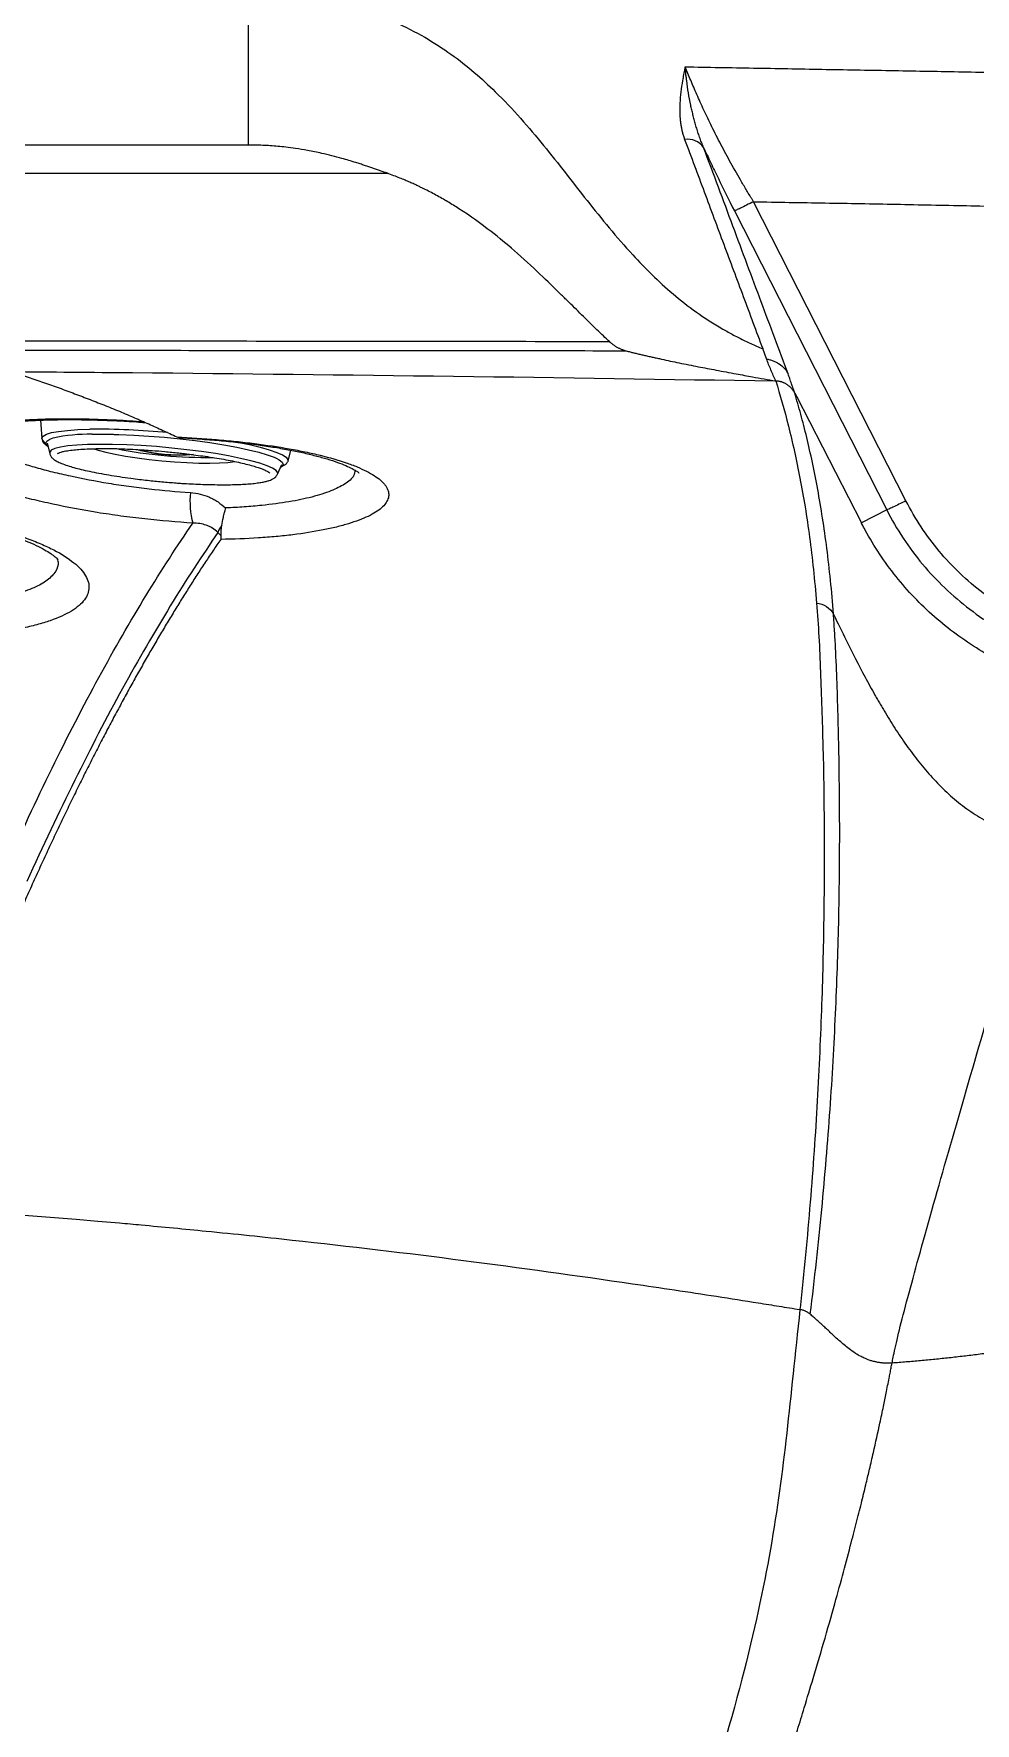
# Model space of a CAD drawing. Extents: x 527 to 611, y 788 to 934.
# Drawn here: x 573.55 to 580.07, y 873.05 to 884.75 of the extents above; entities that cross this region are included whole.
import ezdxf

# ---------------------------------------------------------------- set-up
doc = ezdxf.new("R2010")
doc.units = 0
doc.header["$MEASUREMENT"] = 0
doc.layers.add('1', color=4, linetype='Continuous')
doc.layers.add('GEOMETRY', color=4, linetype='Continuous', lineweight=25)

# ---------------------------------------------------------------- blocks, each defined once
blk = doc.blocks.new('2026_FLASH')
at = {"layer": 'GEOMETRY'}
for p, q in [((50.986, 81.212), (50.986, 81.21)), ((47.96, 80.67), (36.46, 80.67)), ((35.498, 80.475), (48.922, 80.475)), ((51.327, 80.214), (52.383, 78.142)), ((52.516, 78.205), (51.46, 80.277)), ((51.55, 79.188), (51.523, 79.259)), ((51.607, 79.035), (51.613, 79.035)), ((51.745, 78.951), (51.757, 78.929)), ((51.757, 78.929), (52.207, 78.052)), ((46.519, 78.763), (46.527, 78.636)), ((46.565, 78.604), (46.582, 78.533)), ((47.463, 78.647), (47.478, 78.644)), ((48.234, 78.48), (48.253, 78.555)), ((46.582, 78.533), (46.582, 78.532)), ((48.161, 78.389), (48.19, 78.456)), ((48.232, 78.478), (48.234, 78.48)), ((52.383, 78.142), (52.207, 78.052))]:
    blk.add_line(p, q, dxfattribs=at)
at = {"layer": 'GEOMETRY', "flags": 128}
for points in [[(46.527, 78.636), (46.527, 78.639), (46.536, 78.653), (46.559, 78.666), (46.595, 78.677), (46.644, 78.686), (46.706, 78.693), (46.778, 78.698), (46.86, 78.701)], [(46.571, 78.581), (46.562, 78.589), (46.555, 78.605), (46.562, 78.619), (46.583, 78.632), (46.606, 78.64)], [(48.151, 78.414), (48.127, 78.431), (48.09, 78.448), (48.039, 78.465), (47.977, 78.482), (47.904, 78.499), (47.821, 78.516), (47.731, 78.532), (47.634, 78.546), (47.532, 78.559), (47.428, 78.57), (47.322, 78.58), (47.217, 78.587), (47.116, 78.593), (47.018, 78.596), (46.927, 78.596), (46.844, 78.595), (46.77, 78.591), (46.708, 78.585), (46.656, 78.577), (46.618, 78.567), (46.593, 78.555), (46.582, 78.541), (46.582, 78.533)], [(46.876, 78.666), (46.966, 78.666), (47.028, 78.665)], [(46.888, 78.566), (46.919, 78.556), (46.972, 78.541), (47.035, 78.527), (47.108, 78.514), (47.187, 78.502), (47.272, 78.491), (47.359, 78.481), (47.447, 78.474), (47.533, 78.469), (47.615, 78.466), (47.691, 78.465), (47.759, 78.467), (47.817, 78.471), (47.864, 78.477), (47.865, 78.477)], [(47.028, 78.665), (47.062, 78.664), (47.164, 78.66), (47.27, 78.653), (47.377, 78.645), (47.485, 78.634), (47.591, 78.622), (47.692, 78.608), (47.789, 78.593), (47.879, 78.576), (47.96, 78.559), (48.031, 78.542), (48.09, 78.524), (48.138, 78.506), (48.157, 78.498)], [(47.893, 78.609), (47.966, 78.594), (48.041, 78.576), (48.104, 78.558), (48.156, 78.54), (48.196, 78.523), (48.221, 78.506), (48.233, 78.489), (48.232, 78.475)], [(48.157, 78.498), (48.173, 78.489), (48.194, 78.473), (48.201, 78.457), (48.194, 78.443), (48.18, 78.434)], [(48.161, 78.389), (48.162, 78.399), (48.151, 78.414)]]:
    blk.add_lwpolyline(points, dxfattribs=at)
at = {"layer": 'GEOMETRY'}
for centre, radius, start, end in [((51.005, 80.578), 0.132, 34.8242, 99.9331), ((46.901, 73.525), 5.176, 84.4788, 90.4531), ((46.58, 78.655), 0.0568, 199.8873, 243.2868), ((46.854, 77.498), 1.168, 88.9153, 102.2577), ((47.675, 81.793), 3.288, 258.8917, 270.6842), ((47.473, 79.596), 1.074, 254.6344, 275.5885), ((47.469, 79.526), 1.002, 254.9351, 274.627), ((48.126, 78.201), 0.572, 173.9082, 195.3686), ((47.913, 77.926), 0.176, 142.1552, 160.2467)]:
    blk.add_arc(centre, radius, start, end, dxfattribs=at)
for points in [[(65.782, 81.41), (50.067, 82.086), (34.353, 82.086), (18.638, 81.41)], [(51.613, 79.035), (51.602, 79.06), (51.58, 79.111), (51.559, 79.163), (51.55, 79.188)], [(47.771, 77.961), (47.763, 77.969), (47.756, 77.977), (47.748, 77.985)], [(47.767, 77.937), (47.771, 77.943), (47.772, 77.95), (47.771, 77.961)], [(51.782, 72.61), (51.782, 72.607), (51.781, 72.603), (51.781, 72.6)]]:
    blk.add_open_spline(points, degree=3, dxfattribs=at)
for points, knots in [([(18.638, 81.41), (18.785, 81.416), (19.079, 81.429), (19.519, 81.447), (19.96, 81.465), (20.401, 81.483), (20.841, 81.5), (21.282, 81.517), (21.722, 81.534), (22.163, 81.55), (22.604, 81.566), (23.044, 81.582), (23.485, 81.597), (23.925, 81.612), (24.366, 81.626), (24.807, 81.64), (25.247, 81.654), (25.688, 81.668), (26.128, 81.681), (26.569, 81.694), (27.01, 81.706), (27.45, 81.718), (27.891, 81.73), (28.331, 81.741), (28.772, 81.752), (29.213, 81.763), (29.653, 81.773), (30.094, 81.783), (30.534, 81.792), (30.975, 81.802), (31.415, 81.81), (31.856, 81.819), (32.297, 81.827), (32.737, 81.835), (33.178, 81.842), (33.618, 81.849), (34.059, 81.856), (34.5, 81.862), (34.94, 81.868), (35.381, 81.874), (35.821, 81.879), (36.262, 81.884), (36.703, 81.889), (37.143, 81.893), (37.584, 81.897), (38.024, 81.901), (38.465, 81.904), (38.906, 81.907), (39.346, 81.909), (39.787, 81.911), (40.227, 81.913), (40.668, 81.914), (41.109, 81.916), (41.549, 81.916), (41.99, 81.917), (42.43, 81.917), (42.871, 81.916), (43.311, 81.916), (43.752, 81.914), (44.193, 81.913), (44.633, 81.911), (45.074, 81.909), (45.514, 81.907), (45.955, 81.904), (46.396, 81.901), (46.836, 81.897), (47.277, 81.893), (47.717, 81.889), (48.158, 81.884), (48.599, 81.879), (49.039, 81.874), (49.48, 81.868), (49.92, 81.862), (50.361, 81.856), (50.802, 81.849), (51.242, 81.842), (51.683, 81.835), (52.123, 81.827), (52.564, 81.819), (53.005, 81.81), (53.445, 81.802), (53.886, 81.792), (54.326, 81.783), (54.767, 81.773), (55.207, 81.763), (55.648, 81.752), (56.089, 81.741), (56.529, 81.73), (56.97, 81.718), (57.41, 81.706), (57.851, 81.694), (58.292, 81.681), (58.732, 81.668), (59.173, 81.654), (59.613, 81.64), (60.054, 81.626), (60.495, 81.612), (60.935, 81.597), (61.376, 81.582), (61.816, 81.566), (62.257, 81.55), (62.698, 81.534), (63.138, 81.517), (63.579, 81.5), (64.019, 81.483), (64.46, 81.465), (64.901, 81.447), (65.341, 81.429), (65.635, 81.416), (65.782, 81.41)], [0, 0, 0, 0, 0.009351, 0.018702, 0.028053, 0.037404, 0.046754, 0.056104, 0.065453, 0.074803, 0.084152, 0.0935, 0.102849, 0.112197, 0.121545, 0.130893, 0.14024, 0.149588, 0.158935, 0.168281, 0.177628, 0.186975, 0.196321, 0.205667, 0.215013, 0.224358, 0.233704, 0.243049, 0.252394, 0.261739, 0.271084, 0.280428, 0.289773, 0.299117, 0.308462, 0.317806, 0.32715, 0.336494, 0.345837, 0.355181, 0.364525, 0.373868, 0.383212, 0.392555, 0.401898, 0.411241, 0.420585, 0.429928, 0.439271, 0.448614, 0.457957, 0.4673, 0.476643, 0.485986, 0.495329, 0.504671, 0.514014, 0.523357, 0.5327, 0.542043, 0.551386, 0.560729, 0.570072, 0.579415, 0.588759, 0.598102, 0.607445, 0.616788, 0.626132, 0.635475, 0.644819, 0.654163, 0.663506, 0.67285, 0.682194, 0.691538, 0.700883, 0.710227, 0.719572, 0.728916, 0.738261, 0.747606, 0.756951, 0.766296, 0.775642, 0.784987, 0.794333, 0.803679, 0.813025, 0.822372, 0.831719, 0.841065, 0.850412, 0.85976, 0.869107, 0.878455, 0.887803, 0.897151, 0.9065, 0.915848, 0.925197, 0.934547, 0.943896, 0.953246, 0.962596, 0.971947, 0.981298, 0.990649, 1, 1, 1, 1]), ([(47.96, 81.719), (47.969, 81.719), (47.987, 81.719), (48.014, 81.718), (48.042, 81.718), (48.069, 81.717), (48.096, 81.715), (48.123, 81.714), (48.15, 81.712), (48.177, 81.711), (48.204, 81.708), (48.231, 81.706), (48.258, 81.703), (48.284, 81.701), (48.311, 81.698), (48.338, 81.694), (48.364, 81.691), (48.391, 81.687), (48.417, 81.683), (48.443, 81.678), (48.469, 81.674), (48.495, 81.669), (48.521, 81.664), (48.547, 81.658), (48.572, 81.653), (48.598, 81.647), (48.623, 81.641), (48.648, 81.634), (48.673, 81.628), (48.697, 81.621), (48.722, 81.614), (48.746, 81.606), (48.77, 81.599), (48.793, 81.591), (48.817, 81.583), (48.84, 81.575), (48.863, 81.566), (48.886, 81.558), (48.909, 81.549), (48.931, 81.54), (48.953, 81.53), (49.041, 81.493), (49.185, 81.419), (49.366, 81.301), (49.527, 81.174), (49.688, 81.025), (49.848, 80.856), (50.006, 80.667), (50.157, 80.477), (50.305, 80.286), (50.458, 80.095), (50.606, 79.924), (50.754, 79.771), (50.899, 79.638), (51.06, 79.511), (51.193, 79.425), (51.283, 79.374), (51.321, 79.353), (51.36, 79.333), (51.4, 79.314), (51.44, 79.295), (51.481, 79.277), (51.509, 79.265), (51.523, 79.259)], [0, 0, 0, 0, 0.004695, 0.009388, 0.01408, 0.01877, 0.023458, 0.028144, 0.03283, 0.037514, 0.042197, 0.04688, 0.051563, 0.056246, 0.060931, 0.065617, 0.070305, 0.074994, 0.079685, 0.084376, 0.089068, 0.09376, 0.098453, 0.103145, 0.107837, 0.112529, 0.11722, 0.121909, 0.126598, 0.131286, 0.135973, 0.14066, 0.145347, 0.150033, 0.154719, 0.159406, 0.164093, 0.168779, 0.173466, 0.178153, 0.18284, 0.187527, 0.234371, 0.28123, 0.328084, 0.374945, 0.437467, 0.500025, 0.562514, 0.624977, 0.687475, 0.749994, 0.79691, 0.843798, 0.89064, 0.937483, 0.94642, 0.95536, 0.9643, 0.973237, 0.982168, 0.99109, 1, 1, 1, 1]), ([(47.96, 80.67), (47.96, 80.714), (47.96, 80.801), (47.96, 80.917), (47.96, 81.019), (47.96, 81.107), (47.96, 81.253), (47.96, 81.413), (47.96, 81.588), (47.96, 81.675), (47.96, 81.719)], [0, 0, 0, 0, 0.1248078, 0.25, 0.3330472, 0.4163899, 0.5, 0.75, 0.8749943, 1, 1, 1, 1]), ([(50.986, 81.21), (50.986, 81.21), (50.985, 81.208), (50.985, 81.206), (50.984, 81.204), (50.984, 81.202), (50.984, 81.2), (50.983, 81.198), (50.983, 81.196), (50.982, 81.194), (50.982, 81.192), (50.981, 81.189), (50.981, 81.187), (50.981, 81.185), (50.98, 81.183), (50.98, 81.181), (50.978, 81.173), (50.975, 81.158), (50.971, 81.137), (50.964, 81.097), (50.955, 81.038), (50.95, 80.977), (50.949, 80.934), (50.948, 80.909), (50.949, 80.883), (50.95, 80.858), (50.953, 80.833), (50.956, 80.808), (50.961, 80.783), (50.966, 80.758), (50.974, 80.733), (50.979, 80.716), (50.982, 80.708)], [0, 0, 0, 0, 0.004188, 0.008362, 0.012539, 0.016717, 0.020892, 0.025066, 0.02924, 0.033413, 0.037587, 0.041761, 0.045935, 0.050109, 0.054284, 0.058458, 0.062632, 0.10438, 0.146126, 0.187868, 0.344398, 0.500749, 0.550674, 0.600543, 0.650372, 0.700174, 0.749969, 0.799781, 0.849641, 0.899594, 0.949692, 1, 1, 1, 1]), ([(50.986, 81.212), (51.144, 81.209), (51.46, 81.204), (51.933, 81.195), (52.406, 81.187), (52.879, 81.178), (53.353, 81.169), (53.826, 81.159), (54.299, 81.149), (54.772, 81.138), (55.246, 81.128), (55.719, 81.117), (56.192, 81.105), (56.665, 81.093), (57.139, 81.081), (57.638, 81.067), (58.181, 81.052), (58.78, 81.034), (59.426, 81.014), (60.118, 80.992), (60.857, 80.966), (61.641, 80.938), (62.472, 80.907), (63.349, 80.872), (63.949, 80.847), (64.257, 80.834)], [0, 0, 0, 0, 0.035654, 0.071309, 0.106963, 0.142618, 0.178272, 0.213927, 0.249581, 0.285236, 0.320891, 0.356545, 0.3922, 0.427855, 0.46351, 0.499165, 0.540859, 0.586041, 0.634713, 0.686873, 0.742521, 0.801658, 0.864284, 0.930398, 1, 1, 1, 1]), ([(51.46, 80.277), (51.458, 80.28), (51.456, 80.283), (51.453, 80.288), (51.448, 80.297), (51.436, 80.317), (51.425, 80.334), (51.405, 80.367), (51.392, 80.389), (51.353, 80.456), (51.328, 80.5), (51.291, 80.566), (51.279, 80.588), (51.256, 80.631), (51.245, 80.652), (51.223, 80.695), (51.212, 80.715), (51.191, 80.756), (51.181, 80.777), (51.161, 80.817), (51.152, 80.836), (51.133, 80.875), (51.124, 80.894), (51.098, 80.949), (51.082, 80.985), (51.052, 81.054), (51.038, 81.087), (51.017, 81.135), (51.011, 81.151), (51.001, 81.174), (50.997, 81.185), (50.992, 81.197), (50.989, 81.204), (50.988, 81.208), (50.986, 81.212)], [0, 0, 0, 0, 0.007813, 0.007813, 0.015625, 0.03125, 0.0625, 0.0625, 0.125, 0.125, 0.25, 0.25, 0.3125, 0.3125, 0.375, 0.375, 0.4375, 0.4375, 0.5, 0.5, 0.5625, 0.5625, 0.625, 0.625, 0.75, 0.75, 0.875, 0.875, 0.9375, 0.9375, 0.96875, 0.984375, 0.984375, 1, 1, 1, 1]), ([(51.113, 80.653), (51.111, 80.659), (51.106, 80.671), (51.099, 80.689), (51.092, 80.707), (51.086, 80.725), (51.08, 80.742), (51.074, 80.76), (51.068, 80.777), (51.063, 80.795), (51.058, 80.812), (51.053, 80.829), (51.048, 80.846), (51.044, 80.863), (51.04, 80.88), (51.036, 80.897), (51.032, 80.913), (51.028, 80.93), (51.019, 80.97), (51.008, 81.033), (50.999, 81.097), (50.993, 81.142), (50.99, 81.168), (50.988, 81.187), (50.987, 81.199), (50.987, 81.202), (50.986, 81.206), (50.986, 81.209), (50.986, 81.21)], [0, 0, 0, 0, 0.029541, 0.059035, 0.088487, 0.117902, 0.147283, 0.176634, 0.205958, 0.235258, 0.264536, 0.29381, 0.323112, 0.352468, 0.381823, 0.411166, 0.440511, 0.469866, 0.499238, 0.655614, 0.812123, 0.864303, 0.916491, 0.968681, 0.976509, 0.984338, 0.992168, 1, 1, 1, 1]), ([(48.922, 80.475), (48.914, 80.477), (48.898, 80.483), (48.873, 80.492), (48.847, 80.501), (48.82, 80.51), (48.793, 80.52), (48.764, 80.529), (48.734, 80.539), (48.682, 80.555), (48.594, 80.582), (48.483, 80.61), (48.374, 80.632), (48.291, 80.646), (48.222, 80.655), (48.164, 80.661), (48.111, 80.665), (48.059, 80.668), (48.009, 80.67), (47.976, 80.67), (47.96, 80.67)], [0, 0, 0, 0, 0.028315, 0.057456, 0.087428, 0.11824, 0.149899, 0.182415, 0.215802, 0.250075, 0.354101, 0.500048, 0.600044, 0.683565, 0.749939, 0.802972, 0.854536, 0.904596, 0.953103, 1, 1, 1, 1]), ([(50.982, 80.708), (51.028, 80.587), (51.118, 80.345), (51.253, 79.983), (51.389, 79.62), (51.478, 79.379), (51.523, 79.259)], [0, 0, 0, 0, 0.25, 0.5, 0.75, 1, 1, 1, 1]), ([(51.113, 80.653), (51.121, 80.636), (51.13, 80.618), (51.146, 80.583), (51.155, 80.565), (51.18, 80.511), (51.198, 80.474), (51.251, 80.365), (51.288, 80.29), (51.327, 80.214)], [0, 0, 0, 0, 0.125, 0.125, 0.25, 0.25, 0.5, 0.5, 1, 1, 1, 1]), ([(51.699, 79.084), (51.668, 79.166), (51.606, 79.333), (51.512, 79.586), (51.415, 79.845), (51.316, 80.11), (51.216, 80.38), (51.148, 80.561), (51.113, 80.653)], [0, 0, 0, 0, 0.158074, 0.319584, 0.484532, 0.652917, 0.82474, 1, 1, 1, 1]), ([(50.463, 79.306), (50.448, 79.32), (50.418, 79.348), (50.374, 79.391), (50.327, 79.436), (50.28, 79.482), (50.231, 79.531), (50.181, 79.58), (50.097, 79.662), (49.974, 79.782), (49.814, 79.93), (49.63, 80.082), (49.474, 80.195), (49.341, 80.277), (49.26, 80.324), (49.197, 80.356), (49.154, 80.377), (49.132, 80.388), (49.106, 80.4), (49.077, 80.413), (49.044, 80.427), (49.007, 80.442), (48.966, 80.458), (48.937, 80.469), (48.922, 80.475)], [0, 0, 0, 0, 0.033188, 0.067604, 0.103264, 0.140187, 0.178391, 0.217899, 0.258733, 0.374035, 0.504682, 0.614479, 0.752097, 0.795907, 0.839383, 0.882547, 0.891905, 0.902794, 0.915209, 0.929143, 0.944591, 0.961549, 0.980018, 1, 1, 1, 1]), ([(51.46, 80.277), (51.443, 80.269), (51.427, 80.261), (51.397, 80.246), (51.382, 80.239), (51.358, 80.227), (51.348, 80.223), (51.333, 80.216), (51.328, 80.214), (51.327, 80.214)], [0, 0, 0, 0, 0.25, 0.25, 0.5, 0.5, 0.75, 0.75, 1, 1, 1, 1]), ([(51.46, 80.277), (51.625, 80.274), (51.954, 80.269), (52.446, 80.26), (52.935, 80.25), (53.421, 80.24), (53.904, 80.23), (54.384, 80.22), (54.861, 80.209), (55.334, 80.198), (55.805, 80.187), (56.272, 80.175), (56.736, 80.163), (57.319, 80.148), (58.02, 80.128), (58.841, 80.104), (59.661, 80.078), (60.48, 80.05), (61.299, 80.022), (62.118, 79.992), (62.663, 79.97), (62.936, 79.96)], [0, 0, 0, 0, 0.043142, 0.086016, 0.128621, 0.170959, 0.213027, 0.254828, 0.29636, 0.337625, 0.378621, 0.419349, 0.459808, 0.5, 0.571561, 0.643078, 0.71455, 0.785978, 0.857362, 0.928703, 1, 1, 1, 1]), ([(50.463, 79.306), (50.119, 79.307), (49.775, 79.308), (49.087, 79.309), (48.744, 79.309), (47.712, 79.31), (47.024, 79.311), (45.649, 79.312), (44.961, 79.313), (43.929, 79.313), (43.585, 79.313), (43.07, 79.313), (42.898, 79.313), (42.554, 79.313), (42.382, 79.313), (42.038, 79.313), (41.866, 79.313), (41.522, 79.313), (41.35, 79.313), (40.834, 79.313), (40.491, 79.313), (39.459, 79.313), (38.771, 79.312), (37.396, 79.311), (36.708, 79.31), (35.676, 79.309), (35.333, 79.309), (34.645, 79.308), (34.301, 79.307), (33.957, 79.306)], [0, 0, 0, 0, 0.0625, 0.0625, 0.125, 0.125, 0.25, 0.25, 0.375, 0.375, 0.4375, 0.4375, 0.46875, 0.46875, 0.5, 0.5, 0.53125, 0.53125, 0.5625, 0.5625, 0.625, 0.625, 0.75, 0.75, 0.875, 0.875, 0.9375, 0.9375, 1, 1, 1, 1]), ([(50.57, 79.245), (50.567, 79.246), (50.562, 79.247), (50.553, 79.25), (50.544, 79.253), (50.536, 79.257), (50.528, 79.261), (50.519, 79.265), (50.511, 79.269), (50.503, 79.275), (50.495, 79.28), (50.487, 79.286), (50.479, 79.292), (50.471, 79.299), (50.465, 79.304), (50.463, 79.306)], [0, 0, 0, 0, 0.076671, 0.153224, 0.229696, 0.30613, 0.38257, 0.459059, 0.535646, 0.612378, 0.689306, 0.766479, 0.843951, 0.921773, 1, 1, 1, 1]), ([(33.85, 79.245), (34.049, 79.245), (34.447, 79.245), (34.991, 79.246), (35.589, 79.246), (36.385, 79.247), (37.434, 79.248), (38.814, 79.248), (40.804, 79.249), (42.694, 79.249), (44.298, 79.248), (45.194, 79.248), (46.09, 79.248), (46.986, 79.248), (47.882, 79.247), (48.778, 79.246), (49.674, 79.246), (50.271, 79.245), (50.57, 79.245)], [0, 0, 0, 0, 0.035714, 0.071429, 0.097637, 0.142857, 0.214397, 0.285714, 0.390611, 0.571429, 0.624881, 0.678413, 0.732024, 0.785714, 0.839109, 0.892857, 0.946428, 1, 1, 1, 1]), ([(50.57, 79.245), (50.579, 79.243), (50.597, 79.238), (50.624, 79.232), (50.651, 79.225), (50.679, 79.219), (50.707, 79.212), (50.735, 79.206), (50.764, 79.199), (50.793, 79.193), (50.852, 79.18), (50.945, 79.16), (51.072, 79.135), (51.204, 79.11), (51.33, 79.086), (51.468, 79.061), (51.56, 79.044), (51.613, 79.035)], [0, 0, 0, 0, 0.0304304, 0.0607834, 0.0910609, 0.1212652, 0.1513984, 0.1814628, 0.2114605, 0.2413937, 0.2712647, 0.3937992, 0.5201037, 0.6337214, 0.7591363, 0.8590174, 1, 1, 1, 1]), ([(51.55, 79.188), (51.557, 79.187), (51.572, 79.183), (51.595, 79.175), (51.616, 79.166), (51.644, 79.15), (51.674, 79.124), (51.692, 79.098), (51.699, 79.084)], [0, 0, 0, 0, 0.125, 0.25, 0.375, 0.5, 0.75, 0.9999907, 0.9999907, 0.9999907, 0.9999907]), ([(46.311, 79.1), (46.593, 79.098), (48.358, 79.083), (50.123, 79.06), (51.607, 79.035)], [0.7072946, 0.7072946, 0.7072946, 0.7072946, 0.75, 0.9749797, 0.9749797, 0.9749797, 0.9749797]), ([(46.311, 79.1), (46.329, 79.094), (46.365, 79.083), (46.419, 79.066), (46.472, 79.048), (46.526, 79.029), (46.58, 79.011), (46.634, 78.992), (46.688, 78.972), (46.741, 78.952), (46.795, 78.932), (46.849, 78.911), (46.903, 78.89), (46.957, 78.869), (47.011, 78.847), (47.065, 78.825), (47.101, 78.81), (47.119, 78.802)], [0, 0, 0, 0, 0.066667, 0.133333, 0.2, 0.266667, 0.333334, 0.4, 0.466667, 0.533334, 0.6, 0.666667, 0.733333, 0.8, 0.866667, 0.933333, 1, 1, 1, 1]), ([(51.745, 78.951), (51.744, 78.954), (51.742, 78.958), (51.737, 78.965), (51.733, 78.971), (51.728, 78.978), (51.723, 78.984), (51.718, 78.989), (51.712, 78.995), (51.706, 79), (51.7, 79.005), (51.694, 79.009), (51.687, 79.013), (51.68, 79.017), (51.673, 79.021), (51.666, 79.024), (51.659, 79.027), (51.651, 79.029), (51.644, 79.031), (51.636, 79.032), (51.629, 79.034), (51.621, 79.034), (51.616, 79.034), (51.613, 79.035)], [0, 0, 0, 0, 0.047524, 0.095105, 0.142736, 0.190407, 0.23811, 0.285838, 0.333582, 0.381336, 0.42909, 0.47684, 0.524576, 0.572294, 0.619987, 0.667648, 0.715273, 0.762857, 0.810393, 0.85788, 0.905312, 0.952686, 1, 1, 1, 1]), ([(51.613, 79.035), (51.644, 78.939), (51.673, 78.834), (51.73, 78.61), (51.757, 78.489), (51.806, 78.232), (51.829, 78.096), (51.867, 77.807), (51.883, 77.656), (51.896, 77.496)], [0, 0, 0, 0, 0.25, 0.25, 0.5, 0.5, 0.75, 0.75, 1, 1, 1, 1]), ([(51.745, 78.951), (51.744, 78.956), (51.74, 78.966), (51.735, 78.983), (51.729, 79), (51.723, 79.017), (51.717, 79.033), (51.711, 79.051), (51.705, 79.067), (51.701, 79.078), (51.699, 79.084)], [0, 0, 0, 0, 0.098481, 0.249997, 0.392137, 0.500004, 0.640205, 0.770231, 0.890139, 1, 1, 1, 1]), ([(52.013, 77.419), (52.008, 77.499), (52.001, 77.577), (51.985, 77.729), (51.977, 77.803), (51.949, 78.019), (51.928, 78.156), (51.881, 78.412), (51.855, 78.532), (51.815, 78.7), (51.801, 78.753), (51.773, 78.856), (51.759, 78.905), (51.745, 78.951)], [0, 0, 0, 0, 0.125, 0.125, 0.25, 0.25, 0.5, 0.5, 0.75, 0.75, 0.875, 0.875, 1, 1, 1, 1]), ([(47.119, 78.802), (47.136, 78.795), (47.169, 78.781), (47.219, 78.759), (47.268, 78.737), (47.317, 78.715), (47.366, 78.693), (47.415, 78.67), (47.447, 78.655), (47.463, 78.647)], [0, 0, 0, 0, 0.144889, 0.289101, 0.432635, 0.575492, 0.717672, 0.859174, 1, 1, 1, 1]), ([(47.231, 78.751), (47.169, 78.756), (47.019, 78.765), (46.789, 78.772), (46.549, 78.771), (46.332, 78.761), (46.142, 78.741), (45.987, 78.713), (45.88, 78.678), (45.815, 78.64), (45.779, 78.603), (45.775, 78.574), (45.774, 78.56)], [0, 0, 0, 0, 0.0789537, 0.190092, 0.3012331, 0.4131911, 0.5251493, 0.6376882, 0.7502265, 0.8333721, 0.9168519, 1, 1, 1, 1]), ([(45.991, 78.684), (45.991, 78.683), (45.99, 78.682), (45.997, 78.687), (46.014, 78.695), (46.044, 78.705), (46.086, 78.717), (46.141, 78.729), (46.208, 78.74), (46.285, 78.749), (46.373, 78.756), (46.47, 78.762), (46.578, 78.766), (46.694, 78.768), (46.817, 78.767), (46.946, 78.764), (47.08, 78.758), (47.179, 78.753), (47.232, 78.748), (47.239, 78.748)], [0, 0, 0, 0, 0.01173, 0.060503, 0.112776, 0.168865, 0.228496, 0.291025, 0.355683, 0.421939, 0.485819, 0.553335, 0.622722, 0.693758, 0.766155, 0.839588, 0.913693, 0.988088, 1, 1, 1, 1]), ([(46.015, 78.701), (46.017, 78.68), (46.028, 78.658), (46.06, 78.625), (46.073, 78.613), (46.096, 78.596), (46.105, 78.591), (46.123, 78.579), (46.132, 78.574), (46.183, 78.545), (46.233, 78.522), (46.306, 78.495), (46.321, 78.489), (46.353, 78.478), (46.369, 78.473), (46.418, 78.456), (46.452, 78.446), (46.525, 78.425), (46.563, 78.415), (46.622, 78.4), (46.643, 78.396), (46.684, 78.386), (46.705, 78.381), (46.81, 78.359), (46.898, 78.342), (47.013, 78.323), (47.037, 78.319), (47.084, 78.312), (47.107, 78.309), (47.178, 78.299), (47.225, 78.293), (47.367, 78.277), (47.462, 78.268), (47.557, 78.262)], [0, 0, 0, 0, 0.125, 0.125, 0.1875, 0.1875, 0.21875, 0.21875, 0.25, 0.25, 0.375, 0.375, 0.40625, 0.40625, 0.4375, 0.4375, 0.5, 0.5, 0.5625, 0.5625, 0.59375, 0.59375, 0.625, 0.625, 0.75, 0.75, 0.78125, 0.78125, 0.8125, 0.8125, 0.875, 0.875, 1, 1, 1, 1]), ([(47.574, 78.05), (47.463, 78.057), (47.352, 78.067), (47.186, 78.085), (47.131, 78.092), (47.048, 78.103), (47.021, 78.107), (46.966, 78.115), (46.939, 78.119), (46.804, 78.141), (46.701, 78.16), (46.578, 78.187), (46.554, 78.192), (46.506, 78.203), (46.482, 78.209), (46.412, 78.226), (46.368, 78.238), (46.283, 78.262), (46.243, 78.274), (46.185, 78.293), (46.166, 78.299), (46.13, 78.312), (46.112, 78.318), (46.027, 78.351), (45.969, 78.377), (45.898, 78.417), (45.877, 78.43), (45.85, 78.451), (45.841, 78.457), (45.826, 78.47), (45.819, 78.477), (45.8, 78.497), (45.791, 78.51), (45.781, 78.529), (45.778, 78.535), (45.776, 78.545), (45.775, 78.549), (45.774, 78.555), (45.774, 78.557), (45.774, 78.559), (45.774, 78.559), (45.774, 78.56)], [0, 0, 0, 0, 0.125, 0.125, 0.1875, 0.1875, 0.21875, 0.21875, 0.25, 0.25, 0.375, 0.375, 0.40625, 0.40625, 0.4375, 0.4375, 0.5, 0.5, 0.5625, 0.5625, 0.59375, 0.59375, 0.625, 0.625, 0.75, 0.75, 0.8125, 0.8125, 0.84375, 0.84375, 0.875, 0.875, 0.9375, 0.9375, 0.96875, 0.96875, 0.984375, 0.992187, 0.996094, 0.996094, 1, 1, 1, 1]), ([(46.527, 78.636), (46.529, 78.624), (46.534, 78.606), (46.56, 78.589), (46.569, 78.584)], [0, 0, 0, 0, 0.664723, 1, 1, 1, 1]), ([(46.637, 78.532), (46.637, 78.532), (46.637, 78.532), (46.637, 78.532), (46.639, 78.533), (46.647, 78.538), (46.659, 78.542), (46.687, 78.549), (46.724, 78.555), (46.771, 78.56), (46.826, 78.564), (46.887, 78.566), (46.955, 78.567), (47.027, 78.567), (47.101, 78.564), (47.171, 78.561), (47.235, 78.557), (47.302, 78.553), (47.35, 78.549), (47.379, 78.546)], [0, 0, 0, 0, 0.000012, 0.000117, 0.001343, 0.031737, 0.101076, 0.16528, 0.251603, 0.329243, 0.409437, 0.490652, 0.571503, 0.651317, 0.728499, 0.805785, 0.861862, 0.916417, 1, 1, 1, 1]), ([(46.881, 78.667), (46.915, 78.667), (46.96, 78.668), (47.01, 78.667), (47.023, 78.667)], [0, 0, 0, 0, 0.754391, 1, 1, 1, 1]), ([(47.463, 78.647), (47.557, 78.643), (47.649, 78.637), (47.784, 78.625), (47.828, 78.621), (47.916, 78.612), (47.959, 78.607), (48.086, 78.591), (48.166, 78.579), (48.261, 78.562), (48.28, 78.558), (48.317, 78.551), (48.335, 78.548), (48.389, 78.536), (48.424, 78.529), (48.522, 78.504), (48.582, 78.487), (48.649, 78.464), (48.662, 78.459), (48.687, 78.45), (48.7, 78.445), (48.735, 78.43), (48.757, 78.42), (48.816, 78.39), (48.849, 78.369), (48.88, 78.343), (48.885, 78.337), (48.896, 78.326), (48.9, 78.321), (48.913, 78.305), (48.92, 78.294), (48.926, 78.277), (48.928, 78.272), (48.93, 78.261), (48.931, 78.255), (48.932, 78.239), (48.93, 78.228), (48.919, 78.196), (48.904, 78.176), (48.869, 78.145), (48.856, 78.135), (48.825, 78.116), (48.808, 78.106), (48.75, 78.079), (48.705, 78.062), (48.627, 78.038), (48.599, 78.03), (48.54, 78.016), (48.509, 78.009), (48.412, 77.99), (48.342, 77.979), (48.249, 77.967), (48.229, 77.965), (48.191, 77.961), (48.171, 77.959), (48.111, 77.953), (48.07, 77.95), (47.944, 77.942), (47.857, 77.939), (47.767, 77.937)], [0, 0, 0, 0, 0.0625, 0.0625, 0.09375, 0.09375, 0.125, 0.125, 0.1875, 0.1875, 0.203125, 0.203125, 0.21875, 0.21875, 0.25, 0.25, 0.3125, 0.3125, 0.328125, 0.328125, 0.34375, 0.34375, 0.375, 0.375, 0.4375, 0.4375, 0.453125, 0.453125, 0.46875, 0.46875, 0.5, 0.5, 0.515625, 0.515625, 0.53125, 0.53125, 0.5625, 0.5625, 0.625, 0.625, 0.65625, 0.65625, 0.6875, 0.6875, 0.75, 0.75, 0.78125, 0.78125, 0.8125, 0.8125, 0.875, 0.875, 0.890625, 0.890625, 0.90625, 0.90625, 0.9375, 0.9375, 1, 1, 1, 1]), ([(47.478, 78.642), (47.48, 78.642), (47.528, 78.64), (47.622, 78.633), (47.757, 78.623), (47.887, 78.61), (48.011, 78.595), (48.128, 78.578), (48.236, 78.559), (48.335, 78.539), (48.425, 78.517), (48.507, 78.495), (48.577, 78.471), (48.635, 78.449), (48.677, 78.429), (48.706, 78.413), (48.721, 78.403), (48.727, 78.397), (48.726, 78.399), (48.726, 78.399)], [0, 0, 0, 0, 0.0036093, 0.0766374, 0.1496585, 0.222261, 0.2941059, 0.3648914, 0.4342632, 0.5024291, 0.5717211, 0.6409715, 0.7094844, 0.7764811, 0.8410722, 0.8953974, 0.9458692, 0.9927804, 1, 1, 1, 1]), ([(46.582, 78.533), (46.583, 78.53), (46.586, 78.519), (46.596, 78.504), (46.611, 78.491), (46.633, 78.477), (46.663, 78.464), (46.703, 78.449), (46.749, 78.435), (46.8, 78.422), (46.858, 78.409), (46.922, 78.396), (46.991, 78.384), (47.066, 78.372), (47.137, 78.362), (47.203, 78.353), (47.275, 78.345), (47.327, 78.34), (47.36, 78.337)], [0, 0, 0, 0, 0.016854, 0.062563, 0.114956, 0.178294, 0.250017, 0.327126, 0.395537, 0.462786, 0.532389, 0.602745, 0.672888, 0.741382, 0.814118, 0.867467, 0.91519, 1, 1, 1, 1]), ([(47.379, 78.546), (47.412, 78.543), (47.457, 78.539), (47.524, 78.531), (47.58, 78.524), (47.644, 78.515), (47.709, 78.506), (47.773, 78.495), (47.834, 78.484), (47.891, 78.472), (47.943, 78.459), (47.989, 78.447), (48.025, 78.436), (48.054, 78.426), (48.074, 78.417), (48.087, 78.411), (48.096, 78.406), (48.104, 78.4), (48.107, 78.398), (48.107, 78.398), (48.107, 78.398), (48.107, 78.398), (48.107, 78.398), (48.107, 78.398), (48.107, 78.398), (48.107, 78.398), (48.107, 78.398), (48.107, 78.398), (48.107, 78.398), (48.107, 78.398)], [0, 0, 0, 0, 0.093178, 0.131276, 0.194066, 0.258614, 0.327114, 0.397674, 0.469507, 0.541996, 0.614723, 0.687418, 0.754979, 0.814533, 0.869344, 0.914131, 0.935341, 0.999878, 0.999967, 0.999976, 0.999977, 0.999978, 0.999978, 0.999979, 0.99998, 0.999981, 0.999983, 0.999987, 1, 1, 1, 1]), ([(48.196, 78.448), (48.203, 78.451), (48.223, 78.459), (48.227, 78.469), (48.23, 78.475)], [0, 0, 0, 0, 0.329783, 1, 1, 1, 1]), ([(47.36, 78.337), (47.393, 78.334), (47.439, 78.33), (47.507, 78.325), (47.563, 78.322), (47.628, 78.319), (47.694, 78.317), (47.759, 78.316), (47.821, 78.316), (47.879, 78.317), (47.932, 78.32), (47.979, 78.323), (48.02, 78.328), (48.054, 78.333), (48.082, 78.339), (48.103, 78.345), (48.121, 78.351), (48.137, 78.361), (48.145, 78.367), (48.156, 78.38), (48.159, 78.386), (48.161, 78.389)], [0, 0, 0, 0, 0.083765, 0.117832, 0.173925, 0.231407, 0.292214, 0.354587, 0.417746, 0.481019, 0.543858, 0.605745, 0.66613, 0.724315, 0.779191, 0.828202, 0.869257, 0.918344, 0.961453, 0.978, 1, 1, 1, 1]), ([(48.698, 78.417), (48.696, 78.404), (48.693, 78.371), (48.634, 78.321), (48.536, 78.272), (48.405, 78.23), (48.243, 78.196), (48.081, 78.175), (47.931, 78.161), (47.845, 78.157), (47.801, 78.155)], [0, 0, 0, 0, 0.101617, 0.262, 0.402258, 0.546605, 0.686354, 0.830171, 0.914651, 1, 1, 1, 1]), ([(47.557, 78.262), (47.58, 78.261), (47.603, 78.257), (47.647, 78.246), (47.668, 78.239), (47.699, 78.225), (47.709, 78.22), (47.729, 78.209), (47.739, 78.203), (47.767, 78.184), (47.785, 78.17), (47.801, 78.155)], [0, 0, 0, 0, 0.25, 0.25, 0.5, 0.5, 0.625, 0.625, 0.75, 0.75, 1, 1, 1, 1]), ([(52.516, 78.205), (52.499, 78.196), (52.483, 78.188), (52.452, 78.173), (52.438, 78.166), (52.414, 78.155), (52.404, 78.15), (52.389, 78.144), (52.384, 78.142), (52.383, 78.142)], [0, 0, 0, 0, 0.25, 0.25, 0.5, 0.5, 0.75, 0.75, 1, 1, 1, 1]), ([(53.808, 77.224), (53.739, 77.238), (53.671, 77.256), (53.537, 77.299), (53.472, 77.324), (53.344, 77.382), (53.282, 77.415), (53.162, 77.486), (53.104, 77.525), (52.993, 77.609), (52.94, 77.654), (52.838, 77.752), (52.79, 77.803), (52.701, 77.91), (52.66, 77.965), (52.583, 78.082), (52.548, 78.142), (52.516, 78.205)], [0, 0, 0, 0, 0.125, 0.125, 0.25, 0.25, 0.375, 0.375, 0.5, 0.5, 0.625, 0.625, 0.75, 0.75, 0.875, 0.875, 1, 1, 1, 1]), ([(45.268, 78.155), (45.216, 78.158), (45.164, 78.161), (45.086, 78.163), (45.059, 78.164), (45.008, 78.165), (44.982, 78.165), (44.855, 78.165), (44.756, 78.163), (44.636, 78.156), (44.612, 78.155), (44.565, 78.151), (44.541, 78.15), (44.472, 78.143), (44.428, 78.139), (44.299, 78.123), (44.219, 78.11), (44.126, 78.09), (44.108, 78.086), (44.073, 78.077), (44.056, 78.073), (44.007, 78.06), (43.976, 78.05), (43.919, 78.03), (43.892, 78.02), (43.843, 77.998), (43.821, 77.986), (43.761, 77.951), (43.731, 77.926), (43.701, 77.887), (43.693, 77.873), (43.683, 77.846), (43.681, 77.832), (43.681, 77.79), (43.691, 77.762), (43.717, 77.726), (43.722, 77.719), (43.735, 77.704), (43.742, 77.697), (43.765, 77.676), (43.782, 77.661), (43.822, 77.633), (43.844, 77.619), (43.881, 77.599), (43.894, 77.592), (43.921, 77.578), (43.935, 77.571), (44.007, 77.537), (44.073, 77.512), (44.183, 77.475), (44.221, 77.463), (44.281, 77.445), (44.302, 77.44), (44.344, 77.428), (44.365, 77.423), (44.473, 77.396), (44.564, 77.376), (44.684, 77.354), (44.708, 77.35), (44.757, 77.342), (44.782, 77.338), (44.857, 77.326), (44.907, 77.319), (45.059, 77.299), (45.161, 77.289), (45.291, 77.279), (45.317, 77.277), (45.369, 77.274), (45.395, 77.272), (45.473, 77.268), (45.525, 77.266), (45.602, 77.264), (45.627, 77.264), (45.678, 77.264), (45.703, 77.263), (45.777, 77.264), (45.875, 77.266), (45.968, 77.271), (46.037, 77.275), (46.059, 77.277), (46.104, 77.281), (46.126, 77.283), (46.235, 77.295), (46.315, 77.307), (46.425, 77.329), (46.459, 77.337), (46.509, 77.35), (46.525, 77.355), (46.556, 77.364), (46.571, 77.369), (46.643, 77.394), (46.692, 77.416), (46.742, 77.447), (46.752, 77.453), (46.769, 77.466), (46.778, 77.472), (46.8, 77.492), (46.813, 77.505), (46.843, 77.546), (46.854, 77.575), (46.854, 77.62), (46.852, 77.635), (46.842, 77.666), (46.834, 77.681), (46.814, 77.711), (46.802, 77.726), (46.772, 77.757), (46.754, 77.772), (46.694, 77.818), (46.646, 77.847), (46.56, 77.889), (46.529, 77.903), (46.462, 77.93), (46.428, 77.944), (46.318, 77.982), (46.238, 78.005), (46.13, 78.032), (46.108, 78.038), (46.063, 78.048), (46.04, 78.053), (45.972, 78.067), (45.925, 78.076), (45.829, 78.093), (45.781, 78.101), (45.706, 78.112), (45.681, 78.115), (45.631, 78.122), (45.605, 78.125), (45.477, 78.14), (45.373, 78.149), (45.268, 78.155)], [0, 0, 0, 0, 0.015625, 0.015625, 0.023438, 0.023438, 0.03125, 0.03125, 0.0625, 0.0625, 0.070313, 0.070313, 0.078125, 0.078125, 0.09375, 0.09375, 0.125, 0.125, 0.132813, 0.132813, 0.140625, 0.140625, 0.15625, 0.15625, 0.171875, 0.171875, 0.1875, 0.1875, 0.21875, 0.21875, 0.234375, 0.234375, 0.25, 0.25, 0.28125, 0.28125, 0.289062, 0.289062, 0.296875, 0.296875, 0.3125, 0.3125, 0.328125, 0.328125, 0.335937, 0.335937, 0.34375, 0.34375, 0.375, 0.375, 0.390625, 0.390625, 0.398438, 0.398438, 0.40625, 0.40625, 0.4375, 0.4375, 0.445313, 0.445313, 0.453125, 0.453125, 0.46875, 0.46875, 0.5, 0.5, 0.507813, 0.507813, 0.515625, 0.515625, 0.53125, 0.53125, 0.539063, 0.539063, 0.546875, 0.546875, 0.5625, 0.578125, 0.578125, 0.585938, 0.585938, 0.59375, 0.59375, 0.625, 0.625, 0.640625, 0.640625, 0.648438, 0.648438, 0.65625, 0.65625, 0.6875, 0.6875, 0.695313, 0.695313, 0.703125, 0.703125, 0.71875, 0.71875, 0.75, 0.75, 0.765625, 0.765625, 0.78125, 0.78125, 0.796875, 0.796875, 0.8125, 0.8125, 0.84375, 0.84375, 0.859375, 0.859375, 0.875, 0.875, 0.90625, 0.90625, 0.914063, 0.914063, 0.921875, 0.921875, 0.9375, 0.9375, 0.953125, 0.953125, 0.960938, 0.960938, 0.96875, 0.96875, 1, 1, 1, 1]), ([(43.918, 77.986), (43.917, 77.986), (43.917, 77.985), (43.924, 77.992), (43.943, 78.003), (43.973, 78.019), (44.015, 78.037), (44.07, 78.056), (44.136, 78.075), (44.213, 78.093), (44.301, 78.109), (44.4, 78.124), (44.508, 78.137), (44.625, 78.146), (44.748, 78.153), (44.876, 78.157), (44.988, 78.157), (45.08, 78.155), (45.172, 78.152), (45.284, 78.147), (45.417, 78.137), (45.55, 78.124), (45.681, 78.107), (45.809, 78.088), (45.932, 78.065), (46.048, 78.041), (46.156, 78.014), (46.254, 77.986), (46.342, 77.957), (46.421, 77.926), (46.49, 77.896), (46.547, 77.866), (46.59, 77.839), (46.62, 77.817), (46.636, 77.802), (46.642, 77.795), (46.641, 77.796), (46.641, 77.796)], [0, 0, 0, 0, 0.009803, 0.034225, 0.059458, 0.085876, 0.113485, 0.14209, 0.17144, 0.200916, 0.231571, 0.263177, 0.295515, 0.328366, 0.361521, 0.394791, 0.427972, 0.44663, 0.463743, 0.496329, 0.529166, 0.56232, 0.595687, 0.629124, 0.662416, 0.695388, 0.727869, 0.759692, 0.790986, 0.82257, 0.854004, 0.884932, 0.914974, 0.943764, 0.968093, 0.991219, 1, 1, 1, 1]), ([(47.775, 78.034), (47.778, 78.052), (47.781, 78.071), (47.788, 78.101), (47.791, 78.112), (47.794, 78.128), (47.796, 78.133), (47.799, 78.144), (47.8, 78.149), (47.801, 78.155)], [0, 0, 0, 0, 0.5, 0.5, 0.75, 0.75, 0.875, 0.875, 1, 1, 1, 1]), ([(52.383, 78.142), (52.417, 78.074), (52.455, 78.009), (52.538, 77.884), (52.583, 77.823), (52.679, 77.708), (52.731, 77.653), (52.841, 77.548), (52.898, 77.499), (53.018, 77.408), (53.08, 77.366), (53.209, 77.289), (53.276, 77.254), (53.415, 77.191), (53.486, 77.164), (53.594, 77.129), (53.631, 77.118), (53.704, 77.099), (53.741, 77.091), (53.779, 77.083)], [0, 0, 0, 0, 0.125, 0.125, 0.25, 0.25, 0.375, 0.375, 0.5, 0.5, 0.625, 0.625, 0.75, 0.75, 0.875, 0.875, 0.9375, 0.9375, 1, 1, 1, 1]), ([(46.63, 77.812), (46.634, 77.801), (46.647, 77.767), (46.627, 77.714), (46.572, 77.654), (46.478, 77.601), (46.351, 77.556), (46.194, 77.522), (46.012, 77.498), (45.808, 77.486), (45.591, 77.484), (45.355, 77.494), (45.106, 77.516), (44.861, 77.549), (44.64, 77.591), (44.445, 77.638), (44.275, 77.691), (44.132, 77.749), (44.023, 77.811), (43.95, 77.874), (43.913, 77.936), (43.921, 77.976), (43.924, 77.996)], [0, 0, 0, 0, 0.024973, 0.075772, 0.12657, 0.177124, 0.227678, 0.278045, 0.328414, 0.378802, 0.429192, 0.479325, 0.536644, 0.593963, 0.644919, 0.695874, 0.746875, 0.797876, 0.848778, 0.899679, 0.950426, 1, 1, 1, 1]), ([(46.274, 75.658), (46.49, 76.141), (46.706, 76.582), (47.14, 77.379), (47.357, 77.735), (47.574, 78.05)], [0, 0, 0, 0, 0.5, 0.5, 1, 1, 1, 1]), ([(47.748, 77.985), (47.528, 77.667), (47.308, 77.307), (46.866, 76.501), (46.645, 76.056), (46.424, 75.567)], [0, 0, 0, 0, 0.5, 0.5, 1, 1, 1, 1]), ([(47.748, 77.985), (47.736, 77.997), (47.723, 78.007), (47.703, 78.019), (47.696, 78.023), (47.682, 78.03), (47.674, 78.033), (47.652, 78.04), (47.637, 78.044), (47.606, 78.049), (47.59, 78.05), (47.574, 78.05)], [0, 0, 0, 0, 0.25, 0.25, 0.375, 0.375, 0.5, 0.5, 0.75, 0.75, 1, 1, 1, 1]), ([(47.771, 77.961), (47.77, 77.97), (47.769, 77.981), (47.771, 78.005), (47.772, 78.019), (47.775, 78.034)], [0, 0, 0, 0, 0.5, 0.5, 1, 1, 1, 1]), ([(53.74, 76.892), (53.677, 76.905), (53.552, 76.936), (53.369, 76.998), (53.192, 77.076), (53.023, 77.17), (52.862, 77.278), (52.711, 77.399), (52.572, 77.533), (52.445, 77.679), (52.331, 77.835), (52.256, 77.959), (52.217, 78.032), (52.208, 78.049), (52.207, 78.052)], [0, 0, 0, 0, 0.0625, 0.125, 0.1875, 0.25, 0.3125, 0.375, 0.4375, 0.5, 0.5625, 0.625, 0.640625, 0.6432146, 0.6432146, 0.6432146, 0.6432146]), ([(47.767, 77.937), (47.759, 77.924), (47.741, 77.899), (47.714, 77.86), (47.688, 77.82), (47.661, 77.781), (47.635, 77.74), (47.608, 77.7), (47.582, 77.659), (47.556, 77.617), (47.529, 77.576), (47.503, 77.533), (47.476, 77.491), (47.45, 77.448), (47.423, 77.404), (47.396, 77.36), (47.37, 77.316), (47.343, 77.271), (47.317, 77.226), (47.29, 77.18), (47.264, 77.134), (47.237, 77.088), (47.211, 77.041), (47.184, 76.994), (47.158, 76.947), (47.131, 76.898), (47.105, 76.85), (47.078, 76.801), (47.052, 76.752), (47.025, 76.702), (46.999, 76.652), (46.972, 76.602), (46.946, 76.551), (46.919, 76.499), (46.893, 76.448), (46.866, 76.395), (46.839, 76.343), (46.813, 76.29), (46.786, 76.236), (46.76, 76.182), (46.733, 76.128), (46.707, 76.073), (46.68, 76.018), (46.654, 75.963), (46.627, 75.907), (46.601, 75.851), (46.574, 75.794), (46.548, 75.737), (46.521, 75.679), (46.495, 75.621), (46.468, 75.563), (46.442, 75.504), (46.415, 75.445), (46.389, 75.385), (46.362, 75.325), (46.336, 75.264), (46.31, 75.203), (46.283, 75.142), (46.257, 75.08), (46.23, 75.018), (46.204, 74.956), (46.177, 74.893), (46.151, 74.829), (46.125, 74.765), (46.098, 74.701), (46.072, 74.636), (46.045, 74.571), (46.028, 74.528), (46.019, 74.506)], [0, 0, 0, 0, 0.0151518, 0.0303037, 0.0454556, 0.0606074, 0.0757593, 0.0909112, 0.1060631, 0.121215, 0.1363669, 0.1515188, 0.1666706, 0.1818225, 0.1969744, 0.2121262, 0.227278, 0.2424299, 0.2575817, 0.2727335, 0.2878852, 0.303037, 0.3181887, 0.3333404, 0.3484921, 0.3636438, 0.3787955, 0.3939471, 0.4090987, 0.4242503, 0.4394019, 0.4545535, 0.469705, 0.4848565, 0.500008, 0.5151594, 0.5303109, 0.5454623, 0.5606136, 0.575765, 0.5909163, 0.6060676, 0.6212189, 0.6363702, 0.6515214, 0.6666727, 0.6818239, 0.6969751, 0.7121262, 0.7272774, 0.7424286, 0.7575797, 0.7727309, 0.7878821, 0.8030332, 0.8181844, 0.8333355, 0.8484867, 0.8636379, 0.8787892, 0.8939404, 0.9090917, 0.924243, 0.9393943, 0.9545457, 0.9696971, 0.9848485, 1, 1, 1, 1]), ([(51.896, 77.496), (51.902, 77.42), (51.908, 77.342), (51.917, 77.183), (51.92, 77.102), (51.93, 76.854), (51.936, 76.681), (51.949, 76.144), (51.952, 75.759), (51.944, 75.144), (51.939, 74.932), (51.924, 74.498), (51.914, 74.275), (51.888, 73.818), (51.872, 73.583), (51.842, 73.224), (51.832, 73.103), (51.808, 72.858), (51.796, 72.734), (51.782, 72.61)], [0, 0, 0, 0, 0.0625, 0.0625, 0.125, 0.125, 0.25, 0.25, 0.5, 0.5, 0.625, 0.625, 0.75, 0.75, 0.875, 0.875, 0.9375, 0.9375, 1, 1, 1, 1]), ([(51.853, 72.568), (51.868, 72.691), (51.882, 72.813), (51.909, 73.055), (51.921, 73.175), (51.955, 73.53), (51.974, 73.761), (52.006, 74.213), (52.018, 74.434), (52.038, 74.864), (52.045, 75.074), (52.059, 75.684), (52.058, 76.067), (52.049, 76.603), (52.044, 76.776), (52.036, 77.024), (52.032, 77.105), (52.026, 77.225), (52.024, 77.264), (52.019, 77.342), (52.016, 77.381), (52.013, 77.419)], [0, 0, 0, 0, 0.0625, 0.0625, 0.125, 0.125, 0.25, 0.25, 0.375, 0.375, 0.5, 0.5, 0.75, 0.75, 0.875, 0.875, 0.9375, 0.9375, 0.96875, 0.96875, 1, 1, 1, 1]), ([(51.896, 77.496), (51.921, 77.494), (51.945, 77.485), (51.986, 77.459), (52.002, 77.44), (52.013, 77.419)], [0, 0, 0, 0, 0.5, 0.5, 1, 1, 1, 1]), ([(52.013, 77.419), (52.043, 77.359), (52.114, 77.213), (52.209, 77.025), (52.283, 76.889), (52.319, 76.827), (52.334, 76.801), (52.346, 76.781), (52.358, 76.76), (52.391, 76.704), (52.448, 76.613), (52.529, 76.495), (52.616, 76.381), (52.709, 76.273), (52.811, 76.171), (52.921, 76.08), (53.04, 76), (53.168, 75.936), (53.303, 75.889), (53.397, 75.87), (53.444, 75.864)], [0, 0, 0, 0, 0.0879081, 0.2129081, 0.2754081, 0.2910331, 0.3066581, 0.3144706, 0.3222831, 0.3379081, 0.4004081, 0.4629081, 0.5254081, 0.5879081, 0.6504081, 0.7129081, 0.7754081, 0.8379081, 0.9004081, 0.9629081, 0.9629081, 0.9629081, 0.9629081]), ([(52.42, 72.229), (52.422, 72.243), (52.425, 72.256), (52.441, 72.341), (52.5, 72.585), (52.664, 73.179), (52.875, 73.919), (53.032, 74.455), (53.186, 74.985), (53.304, 75.385), (53.41, 75.746), (53.444, 75.864)], [-0.0237311, -0.0237311, -0.0237311, -0.0237311, 0, 0, 0.125, 0.25, 0.375, 0.5, 0.5, 0.625, 0.690511, 0.690511, 0.690511, 0.690511]), ([(32.649, 72.602), (32.697, 72.61), (32.745, 72.617), (32.841, 72.633), (32.889, 72.64), (33.034, 72.663), (33.13, 72.679), (33.42, 72.723), (33.614, 72.752), (34.197, 72.838), (34.588, 72.892), (35.375, 72.993), (35.77, 73.04), (36.366, 73.105), (36.714, 73.141), (37.064, 73.174), (37.264, 73.193), (37.314, 73.197), (38.966, 73.343), (40.59, 73.418), (43.84, 73.417), (45.465, 73.342), (47.116, 73.196), (47.166, 73.192), (47.366, 73.173), (47.716, 73.14), (48.064, 73.104), (48.66, 73.039), (49.055, 72.992), (49.842, 72.89), (50.233, 72.836), (50.816, 72.751), (51.01, 72.722), (51.3, 72.677), (51.396, 72.662), (51.541, 72.639), (51.589, 72.631), (51.685, 72.616), (51.733, 72.608), (51.781, 72.6)], [0, 0, 0, 0, 0.007812, 0.007812, 0.015625, 0.015625, 0.03125, 0.03125, 0.0625, 0.0625, 0.125, 0.125, 0.1875, 0.1875, 0.21875, 0.242188, 0.242188, 0.25, 0.25, 0.5, 0.5, 0.75, 0.75, 0.757812, 0.757812, 0.78125, 0.8125, 0.8125, 0.875, 0.875, 0.9375, 0.9375, 0.96875, 0.96875, 0.984375, 0.984375, 0.992188, 0.992188, 1, 1, 1, 1]), ([(55.845, 72.799), (55.756, 72.782), (55.584, 72.749), (55.333, 72.701), (55.097, 72.655), (54.876, 72.613), (54.67, 72.573), (54.479, 72.537), (54.302, 72.503), (54.105, 72.466), (53.888, 72.426), (53.65, 72.385), (53.429, 72.348), (53.254, 72.322), (53.118, 72.303), (53.017, 72.289), (52.916, 72.277), (52.816, 72.265), (52.716, 72.255), (52.617, 72.245), (52.518, 72.237), (52.452, 72.232), (52.42, 72.229)], [0, 0, 0, 0, 0.077847, 0.151247, 0.220239, 0.284861, 0.345136, 0.401077, 0.452695, 0.500002, 0.574188, 0.643448, 0.707827, 0.767382, 0.796966, 0.826398, 0.855683, 0.884824, 0.913823, 0.942684, 0.971409, 1, 1, 1, 1]), ([(52.599, 68.365), (52.607, 68.377), (52.623, 68.399), (52.648, 68.432), (52.672, 68.465), (52.696, 68.498), (52.72, 68.531), (52.744, 68.564), (52.768, 68.596), (52.791, 68.629), (52.815, 68.661), (52.839, 68.693), (52.863, 68.725), (52.886, 68.757), (52.91, 68.788), (52.933, 68.82), (52.956, 68.851), (52.98, 68.882), (53.003, 68.913), (53.026, 68.944), (53.08, 69.016), (53.165, 69.129), (53.281, 69.281), (53.394, 69.43), (53.547, 69.63), (53.738, 69.877), (53.927, 70.121), (54.074, 70.311), (54.224, 70.506), (54.41, 70.747), (54.624, 71.028), (54.832, 71.304), (55.029, 71.572), (55.184, 71.787), (55.302, 71.954), (55.39, 72.082), (55.474, 72.206), (55.538, 72.304), (55.586, 72.377), (55.618, 72.426), (55.649, 72.475), (55.679, 72.524), (55.709, 72.571), (55.737, 72.618), (55.765, 72.664), (55.793, 72.71), (55.819, 72.755), (55.836, 72.784), (55.845, 72.799)], [0, 0, 0, 0, 0.005337, 0.010646, 0.015926, 0.021178, 0.026402, 0.031598, 0.036766, 0.041907, 0.047021, 0.052108, 0.057169, 0.062203, 0.067212, 0.072195, 0.077154, 0.082087, 0.086996, 0.091882, 0.096744, 0.121401, 0.145633, 0.169492, 0.193022, 0.242724, 0.292038, 0.317921, 0.343975, 0.398344, 0.456391, 0.517128, 0.583684, 0.653734, 0.691526, 0.730716, 0.771277, 0.813185, 0.831182, 0.849318, 0.867598, 0.886028, 0.904612, 0.923358, 0.942269, 0.961347, 0.980591, 1, 1, 1, 1]), ([(51.781, 72.6), (51.713, 71.977), (51.673, 71.492), (51.48, 70.389), (51.327, 69.771), (51.032, 68.883)], [0, 0, 0, 0, 0.5, 0.5, 1, 1, 1, 1]), ([(51.853, 72.568), (51.851, 72.569), (51.848, 72.572), (51.842, 72.576), (51.836, 72.58), (51.83, 72.584), (51.823, 72.587), (51.816, 72.591), (51.808, 72.594), (51.799, 72.596), (51.79, 72.599), (51.784, 72.6), (51.781, 72.6)], [0, 0, 0, 0, 0.087072, 0.175962, 0.267496, 0.361902, 0.45938, 0.560411, 0.665151, 0.773516, 0.88538, 1, 1, 1, 1]), ([(51.899, 72.527), (51.891, 72.534), (51.883, 72.541), (51.868, 72.554), (51.86, 72.561), (51.853, 72.568)], [0, 0, 0, 0, 0.5, 0.5, 1, 1, 1, 1]), ([(52.42, 72.229), (52.416, 72.229), (52.408, 72.229), (52.397, 72.228), (52.385, 72.228), (52.373, 72.229), (52.362, 72.229), (52.35, 72.23), (52.338, 72.232), (52.326, 72.233), (52.314, 72.236), (52.303, 72.238), (52.291, 72.241), (52.279, 72.244), (52.267, 72.248), (52.252, 72.253), (52.231, 72.262), (52.201, 72.276), (52.163, 72.298), (52.124, 72.326), (52.088, 72.355), (52.056, 72.382), (52.026, 72.409), (51.999, 72.435), (51.972, 72.46), (51.947, 72.483), (51.923, 72.506), (51.906, 72.52), (51.899, 72.527)], [0, 0, 0, 0, 0.016422, 0.033027, 0.04982, 0.06681, 0.084004, 0.101414, 0.119049, 0.136923, 0.155051, 0.173447, 0.192126, 0.211103, 0.230392, 0.250007, 0.284184, 0.337111, 0.409046, 0.499967, 0.57316, 0.64365, 0.710652, 0.774518, 0.835212, 0.892922, 0.947875, 1, 1, 1, 1]), ([(51.465, 68.74), (51.466, 68.743), (51.47, 68.753), (51.476, 68.774), (51.489, 68.813), (51.512, 68.885), (51.557, 69.025), (51.618, 69.218), (51.692, 69.453), (51.756, 69.659), (51.817, 69.86), (51.879, 70.064), (51.951, 70.309), (52.021, 70.554), (52.084, 70.784), (52.134, 70.974), (52.176, 71.136), (52.211, 71.274), (52.239, 71.392), (52.266, 71.503), (52.298, 71.644), (52.33, 71.788), (52.359, 71.923), (52.376, 72.008), (52.389, 72.073), (52.398, 72.119), (52.406, 72.16), (52.413, 72.195), (52.417, 72.218), (52.42, 72.229)], [0, 0, 0, 0, 0.00164, 0.006205, 0.012376, 0.024615, 0.048699, 0.095453, 0.138989, 0.189433, 0.222346, 0.267207, 0.324128, 0.393394, 0.453604, 0.513871, 0.562473, 0.608767, 0.652779, 0.687287, 0.730933, 0.813782, 0.862446, 0.903064, 0.926974, 0.950584, 0.967053, 0.983523, 1, 1, 1, 1])]:
    blk.add_open_spline(points, degree=3, knots=knots, dxfattribs=at)

msp = doc.modelspace()

# ---------------------------------------------------------------- block references
at = {"layer": '1'}
msp.add_blockref('2026_FLASH', (527.079, 803.314), dxfattribs=at)

doc.saveas('drawing.dxf')
